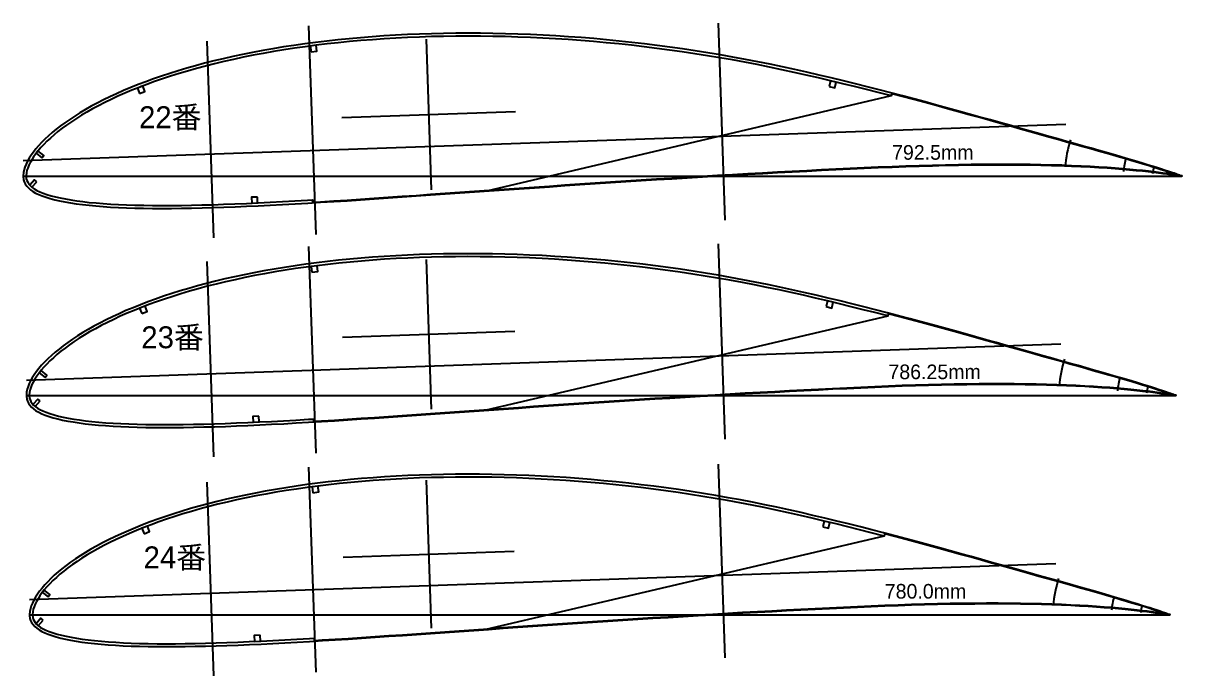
# Model space of a CAD drawing. Header units: metres. Extents: x -277 to 515, y -3484 to 105.
# Drawn here: x -277 to 515, y -342 to 105 of the extents above; entities that cross this region are included whole.
import ezdxf

# ---------------------------------------------------------------- set-up
doc = ezdxf.new("R2010")
doc.units = ezdxf.units.M
for name, color, linetype in [('FoilLayer', 7, 'Continuous'), ('RefFoilLayer', 7, 'Continuous'), ('StringerLayer', 7, 'Continuous'), ('SubLayer', 7, 'Continuous'), ('TextLayer', 7, 'Continuous')]:
    doc.layers.add(name, color=color, linetype=linetype)
doc.styles.add('MSゴシック', font='bigfont')

msp = doc.modelspace()

# ---------------------------------------------------------------- linework, layer by layer
at = {"layer": 'FoilLayer'}
for p, q in [((317, 56.67), (316.49, 54.74)), ((316.49, 54.74), (39.62, -10.27)), ((-79.25, -18.29), (-79.37, -16.29)), ((314.5, -93.77), (313.99, -95.71)), ((313.99, -95.71), (39.31, -160.19)), ((-78.62, -168.15), (-78.74, -166.15)), ((312, -244.22), (311.49, -246.16)), ((311.49, -246.16), (39, -310.11)), ((-78, -318), (-78.12, -316.01))]:
    msp.add_line(p, q, dxfattribs=at)
for points in [[(514.98, -0.39), (514.82, -0.33), (514.35, -0.17), (513.61, 0.09), (512.58, 0.45), (511.3, 0.89), (509.76, 1.42), (507.97, 2.02), (505.92, 2.7), (503.65, 3.46), (501.13, 4.28), (498.37, 5.17), (495.38, 6.11), (492.15, 7.11), (488.69, 8.17), (485.01, 9.29), (481.1, 10.45), (476.97, 11.67), (472.62, 12.94), (468.05, 14.25), (463.27, 15.62), (458.27, 17.04), (453.06, 18.52), (447.66, 20.05), (442.07, 21.63), (436.29, 23.26), (430.33, 24.94), (424.2, 26.68), (417.9, 28.45), (411.45, 30.28), (404.84, 32.13), (398.07, 34.03), (391.17, 35.96), (384.14, 37.93), (376.99, 39.93), (369.72, 41.94), (362.33, 43.98), (354.82, 46.04), (347.22, 48.12), (339.54, 50.22), (331.77, 52.31), (323.92, 54.39), (316.89, 56.24), (316.49, 54.74), (315.59, 54.97), (307.59, 57.04), (299.53, 59.09), (291.41, 61.12), (283.21, 63.12), (274.96, 65.1), (266.66, 67.07), (258.34, 69), (250, 70.89), (241.64, 72.71), (233.23, 74.46), (224.77, 76.16), (216.29, 77.79), (207.77, 79.37), (199.24, 80.87), (190.67, 82.3), (182.08, 83.66), (173.46, 84.95), (164.82, 86.17), (156.17, 87.32), (147.51, 88.39), (138.85, 89.4), (130.17, 90.31), (121.48, 91.16), (112.8, 91.94), (104.12, 92.65), (95.45, 93.29), (86.8, 93.85), (78.18, 94.33), (69.56, 94.74), (60.97, 95.07), (52.41, 95.33), (43.9, 95.52), (35.43, 95.63), (27, 95.66), (18.6, 95.61), (10.24, 95.49), (1.96, 95.31), (-6.27, 95.05), (-14.42, 94.71), (-22.52, 94.3), (-30.55, 93.81), (-38.52, 93.24), (-46.41, 92.62), (-54.19, 91.93), (-61.89, 91.17), (-69.51, 90.31), (-77.04, 89.4), (-84.48, 88.42), (-91.82, 87.37), (-99.05, 86.27), (-106.16, 85.11), (-113.17, 83.87), (-120.07, 82.56), (-126.85, 81.2), (-133.52, 79.77), (-140.06, 78.31), (-146.45, 76.78), (-152.72, 75.19), (-158.87, 73.53), (-164.89, 71.82), (-170.77, 70.08), (-176.51, 68.28), (-182.1, 66.43), (-187.55, 64.54), (-192.86, 62.6), (-198.03, 60.63), (-203.05, 58.62), (-207.9, 56.58), (-212.6, 54.51), (-217.14, 52.4), (-221.53, 50.27), (-225.77, 48.11), (-229.84, 45.94), (-233.74, 43.75), (-237.46, 41.57), (-241.01, 39.35), (-244.4, 37.12), (-247.63, 34.87), (-250.7, 32.64), (-253.58, 30.41), (-256.27, 28.21), (-258.79, 26), (-261.14, 23.79), (-263.31, 21.6), (-265.32, 19.42), (-267.15, 17.29), (-268.8, 15.19), (-270.26, 13.15), (-271.54, 11.17), (-272.65, 9.21), (-273.54, 7.4), (-274.3, 5.44), (-274.82, 3.99), (-275.19, 2.12), (-275.38, 0.24), (-275.38, -0.19), (-275.22, -1.9), (-274.85, -3.12), (-274.29, -4.3), (-273.47, -5.48), (-272.47, -6.64), (-271.22, -7.75), (-269.77, -8.81), (-268.05, -9.81), (-266.02, -10.76), (-263.69, -11.69), (-261.09, -12.59), (-258.31, -13.47), (-255.3, -14.27), (-252.03, -15.01), (-248.51, -15.7), (-244.73, -16.35), (-240.76, -16.97), (-236.57, -17.52), (-232.15, -18), (-227.48, -18.43), (-222.57, -18.82), (-217.46, -19.19), (-212.16, -19.49), (-206.65, -19.72), (-200.93, -19.9), (-194.95, -20.02), (-188.8, -20.12), (-182.45, -20.16), (-175.93, -20.14), (-169.18, -20.05), (-162.21, -19.92), (-155.05, -19.77), (-147.73, -19.58), (-140.24, -19.33), (-132.56, -19.03), (-124.67, -18.68), (-116.61, -18.32), (-108.41, -17.93), (-100.07, -17.51), (-91.55, -17.02), (-82.86, -16.5), (-79.37, -16.29), (-79.28, -17.84), (-73.92, -17.53), (-64.95, -16.99), (-55.86, -16.42), (-46.64, -15.79), (-37.27, -15.15), (-27.77, -14.51), (-18.16, -13.87), (-8.47, -13.2), (1.32, -12.5), (11.23, -11.8), (21.23, -11.09), (31.31, -10.4), (41.44, -9.7), (51.64, -8.97), (61.92, -8.24), (72.26, -7.52), (82.64, -6.83), (93.04, -6.12), (103.46, -5.41), (113.94, -4.69), (124.44, -4), (134.93, -3.35), (145.41, -2.69), (155.88, -2.02), (166.36, -1.36), (176.82, -0.73), (187.24, -0.12), (197.6, 0.48), (207.92, 1.09), (218.22, 1.69), (228.47, 2.25), (238.63, 2.79), (248.71, 3.33), (258.73, 3.87), (268.68, 4.39), (278.56, 4.86), (288.32, 5.32), (297.98, 5.77), (307.54, 6.2), (317.02, 6.6), (326.37, 6.94), (335.59, 7.24), (344.66, 7.53), (353.61, 7.77), (362.42, 7.96), (371.05, 8.07), (379.48, 8.15), (387.74, 8.21), (395.83, 8.22), (403.72, 8.16), (411.38, 8.06), (418.81, 7.92), (426.03, 7.76), (433.02, 7.55), (439.77, 7.3), (446.25, 7), (452.48, 6.7), (458.46, 6.37), (464.18, 6), (469.6, 5.59), (474.73, 5.17), (479.56, 4.75), (484.11, 4.33), (488.36, 3.9), (492.31, 3.47), (495.95, 3.04), (499.27, 2.62), (502.28, 2.22), (504.96, 1.86), (507.33, 1.52), (509.39, 1.23), (511.14, 0.98), (512.58, 0.76), (513.71, 0.59), (514.51, 0.46), (515.03, 0.39), (515.21, 0.36)], [(510.91, -150.39), (510.76, -150.33), (510.29, -150.17), (509.55, -149.91), (508.54, -149.56), (507.27, -149.12), (505.74, -148.59), (503.96, -148), (501.93, -147.32), (499.67, -146.57), (497.17, -145.76), (494.44, -144.88), (491.47, -143.94), (488.27, -142.95), (484.84, -141.9), (481.18, -140.79), (477.31, -139.64), (473.21, -138.43), (468.9, -137.17), (464.36, -135.86), (459.61, -134.51), (454.65, -133.1), (449.48, -131.63), (444.13, -130.11), (438.59, -128.54), (432.85, -126.92), (426.93, -125.26), (420.85, -123.53), (414.61, -121.77), (408.21, -119.97), (401.65, -118.13), (394.93, -116.25), (388.09, -114.33), (381.11, -112.37), (374.02, -110.39), (366.8, -108.39), (359.47, -106.37), (352.02, -104.33), (344.48, -102.26), (336.86, -100.18), (329.15, -98.11), (321.36, -96.04), (314.39, -94.21), (313.99, -95.71), (313.1, -95.47), (305.16, -93.42), (297.17, -91.39), (289.11, -89.38), (280.97, -87.39), (272.78, -85.43), (264.55, -83.47), (256.3, -81.56), (248.03, -79.69), (239.73, -77.88), (231.39, -76.14), (222.99, -74.46), (214.58, -72.84), (206.13, -71.27), (197.66, -69.78), (189.16, -68.36), (180.64, -67.01), (172.09, -65.73), (163.52, -64.53), (154.94, -63.39), (146.35, -62.32), (137.75, -61.32), (129.14, -60.41), (120.52, -59.57), (111.91, -58.8), (103.3, -58.1), (94.7, -57.46), (86.12, -56.9), (77.56, -56.43), (69.01, -56.03), (60.49, -55.7), (52, -55.44), (43.56, -55.25), (35.15, -55.14), (26.79, -55.11), (18.45, -55.16), (10.16, -55.28), (1.94, -55.46), (-6.22, -55.72), (-14.31, -56.05), (-22.34, -56.46), (-30.31, -56.95), (-38.22, -57.51), (-46.04, -58.13), (-53.76, -58.81), (-61.4, -59.57), (-68.96, -60.42), (-76.43, -61.33), (-83.81, -62.3), (-91.1, -63.33), (-98.27, -64.42), (-105.32, -65.58), (-112.27, -66.81), (-119.12, -68.1), (-125.85, -69.46), (-132.47, -70.87), (-138.95, -72.33), (-145.29, -73.84), (-151.51, -75.42), (-157.61, -77.06), (-163.59, -78.76), (-169.42, -80.49), (-175.11, -82.27), (-180.66, -84.1), (-186.07, -85.98), (-191.33, -87.9), (-196.46, -89.87), (-201.44, -91.86), (-206.26, -93.88), (-210.92, -95.93), (-215.42, -98.03), (-219.77, -100.14), (-223.98, -102.28), (-228.01, -104.43), (-231.89, -106.61), (-235.58, -108.77), (-239.1, -110.97), (-242.46, -113.19), (-245.67, -115.42), (-248.71, -117.63), (-251.57, -119.84), (-254.24, -122.02), (-256.74, -124.22), (-259.06, -126.41), (-261.22, -128.58), (-263.21, -130.74), (-265.03, -132.85), (-266.67, -134.94), (-268.12, -136.96), (-269.39, -138.93), (-270.48, -140.87), (-271.36, -142.66), (-272.12, -144.6), (-272.63, -146.05), (-273, -147.89), (-273.19, -149.76), (-273.19, -150.19), (-273.03, -151.88), (-272.67, -153.09), (-272.11, -154.26), (-271.3, -155.43), (-270.31, -156.57), (-269.08, -157.68), (-267.63, -158.72), (-265.93, -159.71), (-263.91, -160.66), (-261.6, -161.58), (-259.03, -162.48), (-256.27, -163.34), (-253.28, -164.14), (-250.04, -164.87), (-246.55, -165.56), (-242.8, -166.21), (-238.86, -166.82), (-234.71, -167.37), (-230.32, -167.85), (-225.68, -168.27), (-220.81, -168.66), (-215.74, -169.02), (-210.49, -169.33), (-205.02, -169.55), (-199.34, -169.73), (-193.42, -169.85), (-187.31, -169.94), (-181.01, -169.98), (-174.54, -169.96), (-167.84, -169.87), (-160.93, -169.75), (-153.82, -169.6), (-146.57, -169.41), (-139.13, -169.16), (-131.51, -168.86), (-123.69, -168.52), (-115.69, -168.16), (-107.55, -167.78), (-99.28, -167.35), (-90.83, -166.87), (-82.21, -166.36), (-78.74, -166.15), (-78.65, -167.7), (-73.34, -167.38), (-64.44, -166.85), (-55.42, -166.28), (-46.27, -165.66), (-36.98, -165.02), (-27.55, -164.39), (-18.02, -163.76), (-8.41, -163.09), (1.31, -162.4), (11.14, -161.7), (21.07, -161), (31.07, -160.32), (41.11, -159.62), (51.23, -158.89), (61.43, -158.17), (71.69, -157.46), (81.99, -156.77), (92.3, -156.07), (102.64, -155.36), (113.04, -154.65), (123.46, -153.97), (133.87, -153.32), (144.26, -152.66), (154.65, -152), (165.04, -151.34), (175.42, -150.72), (185.76, -150.12), (196.04, -149.52), (206.28, -148.91), (216.5, -148.32), (226.67, -147.77), (236.75, -147.23), (246.75, -146.7), (256.69, -146.15), (266.56, -145.64), (276.36, -145.17), (286.05, -144.72), (295.63, -144.27), (305.12, -143.84), (314.52, -143.45), (323.8, -143.11), (332.94, -142.81), (341.94, -142.53), (350.82, -142.28), (359.56, -142.1), (368.12, -141.99), (376.49, -141.91), (384.68, -141.85), (392.71, -141.84), (400.53, -141.9), (408.14, -142), (415.51, -142.14), (422.67, -142.3), (429.61, -142.51), (436.3, -142.76), (442.73, -143.05), (448.91, -143.35), (454.84, -143.68), (460.52, -144.04), (465.9, -144.45), (470.99, -144.87), (475.78, -145.28), (480.29, -145.7), (484.51, -146.12), (488.43, -146.56), (492.04, -146.98), (495.33, -147.4), (498.31, -147.79), (500.97, -148.15), (503.33, -148.49), (505.37, -148.78), (507.11, -149.03), (508.54, -149.24), (509.66, -149.41), (510.46, -149.54), (510.97, -149.61), (511.14, -149.64)], [(506.85, -300.39), (506.7, -300.33), (506.23, -300.17), (505.5, -299.92), (504.5, -299.57), (503.23, -299.13), (501.72, -298.61), (499.95, -298.02), (497.94, -297.35), (495.7, -296.6), (493.22, -295.8), (490.51, -294.92), (487.56, -293.99), (484.39, -293.01), (480.98, -291.97), (477.36, -290.87), (473.51, -289.72), (469.45, -288.52), (465.17, -287.27), (460.67, -285.98), (455.96, -284.64), (451.04, -283.23), (445.91, -281.78), (440.6, -280.27), (435.1, -278.72), (429.41, -277.11), (423.54, -275.46), (417.5, -273.75), (411.31, -272), (404.96, -270.21), (398.46, -268.38), (391.79, -266.52), (385, -264.61), (378.08, -262.67), (371.05, -260.71), (363.89, -258.73), (356.61, -256.72), (349.22, -254.69), (341.74, -252.64), (334.18, -250.58), (326.54, -248.52), (318.81, -246.47), (311.89, -244.66), (311.49, -246.16), (310.6, -245.92), (302.73, -243.89), (294.8, -241.87), (286.81, -239.88), (278.74, -237.9), (270.61, -235.96), (262.45, -234.02), (254.26, -232.12), (246.05, -230.26), (237.82, -228.46), (229.54, -226.74), (221.22, -225.08), (212.87, -223.47), (204.49, -221.92), (196.09, -220.44), (187.66, -219.03), (179.2, -217.69), (170.72, -216.42), (162.22, -215.22), (153.71, -214.09), (145.18, -213.03), (136.65, -212.04), (128.11, -211.14), (119.56, -210.31), (111.02, -209.54), (102.47, -208.84), (93.94, -208.21), (85.43, -207.66), (76.94, -207.19), (68.46, -206.79), (60.01, -206.46), (51.59, -206.2), (43.21, -206.02), (34.87, -205.91), (26.57, -205.88), (18.3, -205.93), (10.08, -206.05), (1.93, -206.23), (-6.17, -206.48), (-14.19, -206.81), (-22.16, -207.22), (-30.07, -207.71), (-37.91, -208.26), (-45.67, -208.87), (-53.33, -209.55), (-60.91, -210.3), (-68.41, -211.14), (-75.82, -212.05), (-83.14, -213.01), (-90.37, -214.04), (-97.48, -215.12), (-104.48, -216.27), (-111.37, -217.49), (-118.17, -218.77), (-124.85, -220.12), (-131.41, -221.52), (-137.84, -222.96), (-144.13, -224.46), (-150.3, -226.03), (-156.35, -227.66), (-162.28, -229.34), (-168.07, -231.06), (-173.72, -232.83), (-179.22, -234.64), (-184.58, -236.5), (-189.81, -238.41), (-194.89, -240.36), (-199.83, -242.34), (-204.61, -244.34), (-209.23, -246.38), (-213.7, -248.45), (-218.02, -250.55), (-222.19, -252.68), (-226.19, -254.81), (-230.04, -256.97), (-233.7, -259.12), (-237.2, -261.3), (-240.53, -263.49), (-243.71, -265.7), (-246.72, -267.9), (-249.56, -270.09), (-252.21, -272.26), (-254.69, -274.43), (-256.99, -276.61), (-259.13, -278.77), (-261.11, -280.91), (-262.91, -283), (-264.53, -285.07), (-265.97, -287.07), (-267.23, -289.02), (-268.32, -290.95), (-269.19, -292.73), (-269.94, -294.65), (-270.45, -296.08), (-270.81, -297.91), (-271, -299.77), (-271.01, -300.19), (-270.85, -301.86), (-270.48, -303.06), (-269.93, -304.21), (-269.14, -305.38), (-268.15, -306.51), (-266.93, -307.6), (-265.5, -308.64), (-263.81, -309.62), (-261.81, -310.56), (-259.52, -311.47), (-256.97, -312.37), (-254.23, -313.22), (-251.27, -314.02), (-248.05, -314.74), (-244.58, -315.42), (-240.87, -316.07), (-236.96, -316.68), (-232.84, -317.22), (-228.49, -317.69), (-223.89, -318.11), (-219.05, -318.5), (-214.02, -318.85), (-208.81, -319.16), (-203.39, -319.38), (-197.76, -319.55), (-191.88, -319.68), (-185.82, -319.77), (-179.58, -319.81), (-173.15, -319.79), (-166.51, -319.7), (-159.65, -319.58), (-152.6, -319.43), (-145.4, -319.24), (-138.03, -318.99), (-130.47, -318.7), (-122.71, -318.35), (-114.77, -318), (-106.7, -317.62), (-98.49, -317.2), (-90.11, -316.72), (-81.56, -316.21), (-78.12, -316.01), (-78.03, -317.55), (-72.76, -317.24), (-63.93, -316.71), (-54.98, -316.15), (-45.9, -315.53), (-36.68, -314.9), (-27.33, -314.27), (-17.88, -313.65), (-8.34, -312.98), (1.3, -312.3), (11.05, -311.6), (20.9, -310.91), (30.82, -310.23), (40.79, -309.54), (50.83, -308.82), (60.94, -308.1), (71.12, -307.4), (81.33, -306.71), (91.57, -306.02), (101.83, -305.32), (112.14, -304.61), (122.47, -303.93), (132.8, -303.29), (143.11, -302.64), (153.42, -301.98), (163.73, -301.33), (174.03, -300.71), (184.29, -300.11), (194.48, -299.52), (204.64, -298.92), (214.78, -298.33), (224.87, -297.78), (234.86, -297.25), (244.79, -296.72), (254.65, -296.18), (264.45, -295.67), (274.17, -295.21), (283.78, -294.76), (293.28, -294.32), (302.69, -293.89), (312.02, -293.5), (321.22, -293.16), (330.29, -292.87), (339.22, -292.58), (348.03, -292.34), (356.7, -292.16), (365.2, -292.05), (373.5, -291.97), (381.63, -291.91), (389.59, -291.91), (397.35, -291.96), (404.9, -292.06), (412.21, -292.19), (419.31, -292.36), (426.19, -292.56), (432.83, -292.81), (439.21, -293.1), (445.34, -293.4), (451.23, -293.72), (456.86, -294.08), (462.19, -294.49), (467.24, -294.9), (471.99, -295.32), (476.48, -295.73), (480.66, -296.15), (484.55, -296.58), (488.13, -297), (491.4, -297.42), (494.35, -297.81), (496.99, -298.17), (499.33, -298.49), (501.35, -298.78), (503.08, -299.03), (504.49, -299.24), (505.61, -299.42), (506.4, -299.54), (506.91, -299.61), (507.08, -299.64)]]:
    msp.add_lwpolyline(points, close=True, dxfattribs=at)
at = {"layer": 'RefFoilLayer'}
for points in [[(515.12, 0.04), (514.97, 0.1), (514.5, 0.25), (513.75, 0.52), (512.73, 0.87), (511.45, 1.32), (509.9, 1.85), (508.11, 2.45), (506.07, 3.13), (503.78, 3.89), (501.26, 4.71), (498.51, 5.6), (495.51, 6.54), (492.28, 7.54), (488.82, 8.6), (485.14, 9.72), (481.23, 10.88), (477.1, 12.1), (472.75, 13.37), (468.18, 14.69), (463.39, 16.05), (458.39, 17.48), (453.18, 18.95), (447.78, 20.49), (442.2, 22.06), (436.41, 23.7), (430.45, 25.38), (424.32, 27.11), (418.02, 28.89), (411.57, 30.71), (404.96, 32.56), (398.2, 34.46), (391.29, 36.39), (384.26, 38.37), (377.11, 40.36), (369.84, 42.38), (362.45, 44.41), (354.94, 46.47), (347.34, 48.56), (339.65, 50.66), (331.89, 52.74), (324.03, 54.83), (316.09, 56.91), (308.09, 58.98), (300.02, 61.03), (291.89, 63.06), (283.68, 65.07), (275.42, 67.05), (267.11, 69.02), (258.78, 70.95), (250.43, 72.84), (242.05, 74.67), (233.62, 76.42), (225.15, 78.12), (216.65, 79.76), (208.12, 81.34), (199.57, 82.84), (190.98, 84.28), (182.38, 85.64), (173.74, 86.93), (165.08, 88.15), (156.42, 89.3), (147.74, 90.38), (139.06, 91.39), (130.36, 92.31), (121.66, 93.15), (112.96, 93.94), (104.26, 94.64), (95.58, 95.29), (86.92, 95.85), (78.27, 96.33), (69.64, 96.74), (61.03, 97.07), (52.46, 97.33), (43.93, 97.52), (35.43, 97.63), (26.99, 97.66), (18.57, 97.61), (10.2, 97.49), (1.89, 97.31), (-6.36, 97.04), (-14.53, 96.71), (-22.64, 96.29), (-30.69, 95.8), (-38.68, 95.24), (-46.58, 94.61), (-54.39, 93.92), (-62.11, 93.15), (-69.75, 92.3), (-77.3, 91.38), (-84.76, 90.4), (-92.12, 89.35), (-99.37, 88.25), (-106.51, 87.07), (-113.54, 85.83), (-120.46, 84.52), (-127.27, 83.15), (-133.96, 81.73), (-140.52, 80.25), (-146.94, 78.72), (-153.24, 77.12), (-159.42, 75.46), (-165.46, 73.74), (-171.37, 71.98), (-177.14, 70.18), (-182.76, 68.32), (-188.24, 66.42), (-193.57, 64.47), (-198.77, 62.48), (-203.82, 60.46), (-208.71, 58.41), (-213.44, 56.32), (-218.01, 54.2), (-222.44, 52.05), (-226.71, 49.87), (-230.81, 47.69), (-234.75, 45.48), (-238.52, 43.26), (-242.12, 41.02), (-245.54, 38.76), (-248.81, 36.49), (-251.92, 34.22), (-254.84, 31.96), (-257.59, 29.71), (-260.16, 27.45), (-262.55, 25.19), (-264.78, 22.95), (-266.83, 20.72), (-268.72, 18.53), (-270.42, 16.36), (-271.95, 14.23), (-273.29, 12.15), (-274.44, 10.09), (-275.4, 8.12), (-276.19, 6.09), (-276.78, 4.37), (-277.18, 2.31), (-277.38, 0.24), (-277.37, -0.43), (-277.12, -2.52), (-276.64, -4.01), (-275.92, -5.44), (-274.97, -6.82), (-273.79, -8.13), (-272.39, -9.38), (-270.77, -10.54), (-268.89, -11.62), (-266.76, -12.62), (-264.35, -13.58), (-261.69, -14.5), (-258.83, -15.4), (-255.74, -16.22), (-252.42, -16.97), (-248.85, -17.67), (-245.04, -18.33), (-241.02, -18.96), (-236.79, -19.51), (-232.34, -20), (-227.64, -20.42), (-222.71, -20.82), (-217.57, -21.18), (-212.25, -21.49), (-206.71, -21.72), (-200.97, -21.9), (-194.98, -22.02), (-188.81, -22.12), (-182.45, -22.16), (-175.9, -22.14), (-169.14, -22.05), (-162.17, -21.92), (-154.99, -21.77), (-147.66, -21.58), (-140.16, -21.33), (-132.47, -21.03), (-124.58, -20.68), (-116.52, -20.32), (-108.31, -19.93), (-99.95, -19.5), (-91.43, -19.02), (-82.75, -18.5), (-73.89, -17.97), (-64.92, -17.44), (-55.83, -16.86), (-46.61, -16.24), (-37.24, -15.6), (-27.74, -14.95), (-18.13, -14.32), (-8.44, -13.65), (1.36, -12.95), (11.26, -12.24), (21.26, -11.54), (31.34, -10.85), (41.47, -10.14), (51.67, -9.42), (61.95, -8.69), (72.29, -7.97), (82.67, -7.28), (93.07, -6.57), (103.49, -5.86), (113.97, -5.14), (124.47, -4.45), (134.96, -3.8), (145.44, -3.14), (155.91, -2.46), (166.38, -1.81), (176.84, -1.18), (187.27, -0.57), (197.62, 0.03), (207.95, 0.64), (218.25, 1.24), (228.49, 1.8), (238.65, 2.34), (248.73, 2.88), (258.75, 3.42), (268.71, 3.94), (278.58, 4.41), (288.34, 4.87), (298, 5.32), (307.56, 5.75), (317.03, 6.15), (326.39, 6.49), (335.6, 6.79), (344.67, 7.08), (353.62, 7.32), (362.42, 7.51), (371.05, 7.62), (379.48, 7.7), (387.74, 7.76), (395.83, 7.77), (403.71, 7.71), (411.38, 7.61), (418.8, 7.47), (426.01, 7.31), (433, 7.1), (439.75, 6.85), (446.23, 6.55), (452.45, 6.25), (458.43, 5.92), (464.14, 5.56), (469.56, 5.14), (474.69, 4.72), (479.52, 4.3), (484.07, 3.88), (488.31, 3.46), (492.26, 3.02), (495.9, 2.59), (499.21, 2.17), (502.21, 1.78), (504.89, 1.41), (507.27, 1.08), (509.32, 0.78), (511.08, 0.53), (512.51, 0.32), (513.64, 0.14), (514.45, 0.02), (514.95, -0.06), (515.12, -0.09)], [(511.06, -149.96), (510.91, -149.91), (510.44, -149.75), (509.7, -149.49), (508.69, -149.14), (507.41, -148.69), (505.88, -148.17), (504.1, -147.57), (502.08, -146.89), (499.81, -146.14), (497.31, -145.33), (494.57, -144.45), (491.6, -143.51), (488.4, -142.52), (484.97, -141.47), (481.31, -140.36), (477.43, -139.2), (473.34, -137.99), (469.02, -136.74), (464.48, -135.43), (459.73, -134.08), (454.77, -132.66), (449.61, -131.2), (444.25, -129.67), (438.71, -128.11), (432.97, -126.49), (427.06, -124.82), (420.97, -123.1), (414.73, -121.34), (408.33, -119.53), (401.77, -117.69), (395.06, -115.81), (388.21, -113.89), (381.23, -111.94), (374.14, -109.96), (366.92, -107.96), (359.59, -105.94), (352.14, -103.89), (344.6, -101.83), (336.97, -99.74), (329.27, -97.67), (321.48, -95.61), (313.6, -93.54), (305.66, -91.49), (297.65, -89.45), (289.58, -87.44), (281.44, -85.45), (273.25, -83.48), (265.01, -81.52), (256.74, -79.6), (248.45, -77.73), (240.14, -75.92), (231.78, -74.18), (223.37, -72.5), (214.94, -70.87), (206.48, -69.3), (197.99, -67.81), (189.48, -66.39), (180.94, -65.04), (172.37, -63.75), (163.78, -62.54), (155.19, -61.4), (146.58, -60.33), (137.96, -59.33), (129.33, -58.42), (120.7, -57.58), (112.07, -56.8), (103.44, -56.1), (94.82, -55.47), (86.23, -54.91), (77.65, -54.43), (69.09, -54.03), (60.55, -53.7), (52.04, -53.44), (43.58, -53.25), (35.15, -53.14), (26.77, -53.11), (18.42, -53.16), (10.12, -53.28), (1.88, -53.46), (-6.31, -53.72), (-14.41, -54.05), (-22.46, -54.47), (-30.45, -54.96), (-38.38, -55.51), (-46.22, -56.13), (-53.96, -56.82), (-61.62, -57.58), (-69.2, -58.43), (-76.69, -59.34), (-84.09, -60.32), (-91.4, -61.36), (-98.59, -62.45), (-105.67, -63.61), (-112.64, -64.85), (-119.51, -66.14), (-126.27, -67.5), (-132.9, -68.92), (-139.41, -70.38), (-145.78, -71.9), (-152.03, -73.49), (-158.16, -75.14), (-164.16, -76.85), (-170.02, -78.58), (-175.74, -80.38), (-181.31, -82.22), (-186.76, -84.1), (-192.05, -86.04), (-197.2, -88.01), (-202.21, -90.02), (-207.06, -92.05), (-211.76, -94.12), (-216.3, -96.23), (-220.68, -98.36), (-224.92, -100.52), (-228.99, -102.69), (-232.9, -104.88), (-236.64, -107.08), (-240.21, -109.3), (-243.6, -111.54), (-246.85, -113.8), (-249.93, -116.05), (-252.83, -118.29), (-255.56, -120.52), (-258.11, -122.76), (-260.48, -125), (-262.69, -127.23), (-264.73, -129.44), (-266.6, -131.62), (-268.29, -133.77), (-269.8, -135.88), (-271.13, -137.95), (-272.28, -139.99), (-273.23, -141.94), (-274.01, -143.95), (-274.6, -145.67), (-274.99, -147.7), (-275.19, -149.76), (-275.18, -150.42), (-274.94, -152.5), (-274.46, -153.98), (-273.75, -155.4), (-272.8, -156.76), (-271.63, -158.07), (-270.24, -159.3), (-268.63, -160.46), (-266.77, -161.53), (-264.65, -162.52), (-262.26, -163.47), (-259.63, -164.39), (-256.79, -165.28), (-253.72, -166.1), (-250.43, -166.83), (-246.89, -167.53), (-243.11, -168.19), (-239.12, -168.81), (-234.92, -169.36), (-230.5, -169.84), (-225.84, -170.26), (-220.95, -170.66), (-215.86, -171.02), (-210.57, -171.32), (-205.08, -171.55), (-199.38, -171.72), (-193.45, -171.85), (-187.32, -171.94), (-181.01, -171.98), (-174.51, -171.96), (-167.81, -171.87), (-160.89, -171.75), (-153.77, -171.6), (-146.5, -171.41), (-139.05, -171.16), (-131.43, -170.86), (-123.6, -170.51), (-115.6, -170.16), (-107.45, -169.77), (-99.16, -169.35), (-90.71, -168.87), (-82.09, -168.35), (-73.31, -167.83), (-64.41, -167.3), (-55.39, -166.73), (-46.24, -166.11), (-36.95, -165.47), (-27.52, -164.84), (-17.99, -164.21), (-8.37, -163.54), (1.34, -162.85), (11.17, -162.15), (21.1, -161.45), (31.1, -160.76), (41.15, -160.06), (51.27, -159.34), (61.46, -158.62), (71.72, -157.91), (82.02, -157.22), (92.33, -156.52), (102.67, -155.81), (113.07, -155.1), (123.48, -154.42), (133.89, -153.77), (144.29, -153.11), (154.68, -152.45), (165.07, -151.79), (175.45, -151.17), (185.79, -150.57), (196.07, -149.97), (206.31, -149.36), (216.52, -148.77), (226.69, -148.22), (236.77, -147.68), (246.77, -147.15), (256.71, -146.6), (266.59, -146.09), (276.38, -145.62), (286.07, -145.17), (295.65, -144.72), (305.14, -144.29), (314.53, -143.9), (323.81, -143.56), (332.96, -143.26), (341.95, -142.98), (350.83, -142.73), (359.56, -142.55), (368.13, -142.44), (376.49, -142.36), (384.68, -142.3), (392.7, -142.29), (400.53, -142.35), (408.13, -142.45), (415.5, -142.59), (422.65, -142.75), (429.59, -142.95), (436.28, -143.21), (442.71, -143.5), (448.88, -143.8), (454.81, -144.13), (460.48, -144.49), (465.86, -144.9), (470.95, -145.31), (475.74, -145.73), (480.25, -146.15), (484.46, -146.57), (488.38, -147), (491.99, -147.43), (495.27, -147.85), (498.25, -148.24), (500.91, -148.6), (503.27, -148.93), (505.31, -149.22), (507.04, -149.47), (508.47, -149.69), (509.59, -149.86), (510.39, -149.98), (510.89, -150.06), (511.06, -150.09)], [(507, -299.96), (506.84, -299.91), (506.38, -299.75), (505.65, -299.49), (504.64, -299.14), (503.38, -298.71), (501.86, -298.18), (500.1, -297.59), (498.08, -296.92), (495.84, -296.17), (493.36, -295.37), (490.64, -294.49), (487.69, -293.56), (484.52, -292.58), (481.11, -291.54), (477.48, -290.44), (473.64, -289.29), (469.57, -288.09), (465.29, -286.84), (460.79, -285.55), (456.08, -284.2), (451.16, -282.8), (446.03, -281.35), (440.72, -279.84), (435.22, -278.28), (429.53, -276.68), (423.66, -275.02), (417.62, -273.32), (411.43, -271.57), (405.08, -269.77), (398.58, -267.95), (391.92, -266.08), (385.12, -264.18), (378.2, -262.24), (371.17, -260.27), (364.01, -258.29), (356.73, -256.29), (349.34, -254.26), (341.86, -252.21), (334.3, -250.14), (326.65, -248.09), (318.92, -246.04), (311.1, -243.99), (303.23, -241.95), (295.29, -239.93), (287.28, -237.93), (279.2, -235.96), (271.07, -234.01), (262.9, -232.07), (254.7, -230.16), (246.48, -228.31), (238.23, -226.51), (229.94, -224.78), (221.6, -223.11), (213.24, -221.5), (204.83, -219.95), (196.42, -218.46), (187.97, -217.05), (179.5, -215.71), (171, -214.44), (162.48, -213.24), (153.95, -212.11), (145.41, -211.05), (136.86, -210.06), (128.31, -209.15), (119.74, -208.32), (111.18, -207.54), (102.62, -206.85), (94.07, -206.22), (85.55, -205.66), (77.04, -205.19), (68.54, -204.79), (60.07, -204.46), (51.63, -204.21), (43.24, -204.02), (34.88, -203.91), (26.56, -203.88), (18.28, -203.93), (10.04, -204.05), (1.86, -204.23), (-6.26, -204.49), (-14.3, -204.81), (-22.28, -205.23), (-30.21, -205.71), (-38.07, -206.26), (-45.85, -206.88), (-53.53, -207.56), (-61.13, -208.32), (-68.65, -209.16), (-76.08, -210.06), (-83.42, -211.03), (-90.67, -212.06), (-97.81, -213.14), (-104.83, -214.3), (-111.75, -215.52), (-118.56, -216.81), (-125.26, -218.16), (-131.85, -219.56), (-138.31, -221.01), (-144.62, -222.52), (-150.82, -224.1), (-156.9, -225.73), (-162.85, -227.43), (-168.66, -229.15), (-174.34, -230.93), (-179.87, -232.75), (-185.27, -234.63), (-190.52, -236.55), (-195.64, -238.5), (-200.61, -240.49), (-205.42, -242.51), (-210.08, -244.56), (-214.58, -246.65), (-218.93, -248.77), (-223.13, -250.91), (-227.17, -253.07), (-231.05, -255.24), (-234.76, -257.42), (-238.3, -259.63), (-241.67, -261.85), (-244.89, -264.09), (-247.95, -266.32), (-250.82, -268.54), (-253.53, -270.76), (-256.06, -272.98), (-258.41, -275.2), (-260.61, -277.41), (-262.63, -279.6), (-264.48, -281.76), (-266.16, -283.9), (-267.66, -285.99), (-268.98, -288.04), (-270.11, -290.07), (-271.06, -292), (-271.83, -294), (-272.41, -295.7), (-272.8, -297.72), (-273, -299.77), (-272.99, -300.42), (-272.75, -302.48), (-272.27, -303.95), (-271.57, -305.36), (-270.63, -306.71), (-269.47, -308), (-268.09, -309.23), (-266.49, -310.37), (-264.65, -311.44), (-262.55, -312.42), (-260.18, -313.36), (-257.56, -314.27), (-254.75, -315.16), (-251.71, -315.97), (-248.44, -316.7), (-244.93, -317.39), (-241.18, -318.04), (-237.22, -318.66), (-233.06, -319.2), (-228.67, -319.68), (-224.05, -320.1), (-219.19, -320.49), (-214.14, -320.85), (-208.9, -321.15), (-203.45, -321.38), (-197.8, -321.55), (-191.91, -321.68), (-185.83, -321.77), (-179.57, -321.81), (-173.13, -321.79), (-166.47, -321.7), (-159.61, -321.58), (-152.55, -321.43), (-145.33, -321.24), (-137.95, -320.99), (-130.38, -320.69), (-122.62, -320.35), (-114.68, -320), (-106.6, -319.62), (-98.38, -319.2), (-89.99, -318.72), (-81.44, -318.21), (-72.73, -317.69), (-63.9, -317.16), (-54.95, -316.6), (-45.87, -315.98), (-36.65, -315.35), (-27.3, -314.72), (-17.85, -314.1), (-8.31, -313.43), (1.33, -312.75), (11.08, -312.05), (20.93, -311.36), (30.85, -310.68), (40.82, -309.98), (50.86, -309.27), (60.97, -308.55), (71.15, -307.85), (81.36, -307.16), (91.6, -306.47), (101.86, -305.76), (112.17, -305.06), (122.5, -304.38), (132.83, -303.74), (143.14, -303.09), (153.45, -302.43), (163.76, -301.78), (174.05, -301.16), (184.31, -300.56), (194.51, -299.97), (204.67, -299.37), (214.8, -298.78), (224.89, -298.23), (234.89, -297.7), (244.81, -297.17), (254.67, -296.63), (264.47, -296.12), (274.19, -295.66), (283.8, -295.21), (293.3, -294.77), (302.71, -294.34), (312.03, -293.95), (321.24, -293.61), (330.31, -293.32), (339.23, -293.03), (348.04, -292.79), (356.71, -292.61), (365.2, -292.5), (373.5, -292.42), (381.63, -292.36), (389.58, -292.36), (397.34, -292.41), (404.89, -292.51), (412.2, -292.64), (419.29, -292.81), (426.17, -293.01), (432.81, -293.26), (439.19, -293.55), (445.32, -293.85), (451.2, -294.17), (456.82, -294.53), (462.16, -294.94), (467.2, -295.35), (471.95, -295.76), (476.43, -296.18), (480.61, -296.6), (484.5, -297.03), (488.08, -297.45), (491.34, -297.86), (494.29, -298.25), (496.93, -298.61), (499.27, -298.94), (501.29, -299.23), (503.01, -299.48), (504.43, -299.69), (505.54, -299.86), (506.34, -299.98), (506.83, -300.05), (507, -300.09)]]:
    msp.add_lwpolyline(points, close=True, dxfattribs=at)
at = {"layer": 'StringerLayer'}
for points in [[(-80.45, 84.91), (-76.48, 85.43), (-77.01, 89.4), (-80.97, 88.88), (-80.45, 84.91)], [(274.03, 61.21), (277.92, 60.28), (278.85, 64.17), (274.96, 65.1), (274.03, 61.21)], [(-197.85, 56.41), (-194.11, 57.84), (-195.54, 61.58), (-199.28, 60.15), (-197.85, 56.41)], [(-264.56, 12.49), (-263.33, 14.07), (-267.26, 17.15), (-268.49, 15.58), (-264.56, 12.49)], [(-268.02, -3.9), (-269.52, -2.57), (-272.83, -6.31), (-271.34, -7.64), (-268.02, -3.9)], [(-117.14, -14.34), (-121.14, -14.52), (-120.96, -18.51), (-116.97, -18.34), (-117.14, -14.34)], [(-79.82, -65.81), (-75.86, -65.28), (-76.38, -61.32), (-80.35, -61.84), (-79.82, -65.81)], [(271.84, -89.31), (275.73, -90.25), (276.67, -86.36), (272.78, -85.43), (271.84, -89.31)], [(-196.29, -94.08), (-192.55, -92.65), (-193.98, -88.92), (-197.72, -90.35), (-196.29, -94.08)], [(-262.44, -137.65), (-261.2, -136.07), (-265.13, -132.99), (-266.37, -134.56), (-262.44, -137.65)], [(-265.86, -153.83), (-267.36, -152.5), (-270.68, -156.24), (-269.18, -157.57), (-265.86, -153.83)], [(-116.2, -164.18), (-120.2, -164.36), (-120.02, -168.35), (-116.03, -168.18), (-116.2, -164.18)], [(-79.2, -216.53), (-75.23, -216), (-75.76, -212.04), (-79.72, -212.56), (-79.2, -216.53)], [(269.66, -239.84), (273.54, -240.77), (274.48, -236.88), (270.59, -235.95), (269.66, -239.84)], [(-194.72, -244.58), (-190.99, -243.15), (-192.42, -239.41), (-196.15, -240.84), (-194.72, -244.58)], [(-260.31, -287.79), (-259.08, -286.21), (-263.01, -283.13), (-264.24, -284.7), (-260.31, -287.79)], [(-263.71, -303.76), (-265.2, -302.43), (-268.52, -306.18), (-267.02, -307.5), (-263.71, -303.76)], [(-115.27, -314.02), (-119.26, -314.2), (-119.09, -318.19), (-115.09, -318.02), (-115.27, -314.02)]]:
    msp.add_lwpolyline(points, dxfattribs=at)
at = {"layer": 'SubLayer'}
for p, q in [((197.94, 104.52), (202.64, -30.12)), ((-82.16, 102.67), (-77.19, -39.89)), ((-151.84, 92.31), (-147.14, -42.34)), ((-1.8, 93.58), (1.8, -9.38)), ((-59.4, 40.03), (59.4, 44.17)), ((435.88, 35.26), (-277.38, 10.36)), ((-277.38, 0), (515.12, 0)), ((197.96, -46.25), (202.62, -179.83)), ((-82.15, -48.16), (-77.21, -189.6)), ((-151.83, -58.46), (-147.16, -192.04)), ((-1.78, -57.16), (1.78, -159.31)), ((-58.93, -110.29), (58.93, -106.17)), ((432.44, -115.02), (-275.19, -139.73)), ((-275.19, -150), (511.06, -150)), ((197.97, -197.02), (202.6, -329.54)), ((-82.13, -198.99), (-77.23, -339.31)), ((-151.81, -209.23), (-147.19, -341.75)), ((-1.77, -207.9), (1.77, -309.23)), ((-58.46, -260.61), (58.46, -256.52)), ((429, -265.29), (-273, -289.81)), ((-273, -300), (507, -300))]:
    msp.add_line(p, q, dxfattribs=at)
for centre, radius in [((515.12, 0), 80), ((515.12, 0), 40), ((515.12, 0), 20), ((511.06, -150), 80), ((511.06, -150), 40), ((511.06, -150), 20), ((507, -300), 80), ((507, -300), 40), ((507, -300), 20)]:
    msp.add_arc(centre, radius, 162, 175.5, dxfattribs=at)

# ---------------------------------------------------------------- texts
at = {"layer": 'TextLayer', "style": 'MSゴシック'}
for s, height, p in [('22番', 15, (-198.12, 32.73)), ('792.5mm', 10, (317, 11.15)), ('23番', 15, (-196.56, -117.76)), ('786.25mm', 10, (314.5, -138.9)), ('24番', 15, (-195, -268.26)), ('780.0mm', 10, (312, -288.95))]:
    msp.add_text(s, height=height, dxfattribs=at).set_placement(p)

doc.saveas('drawing.dxf')
